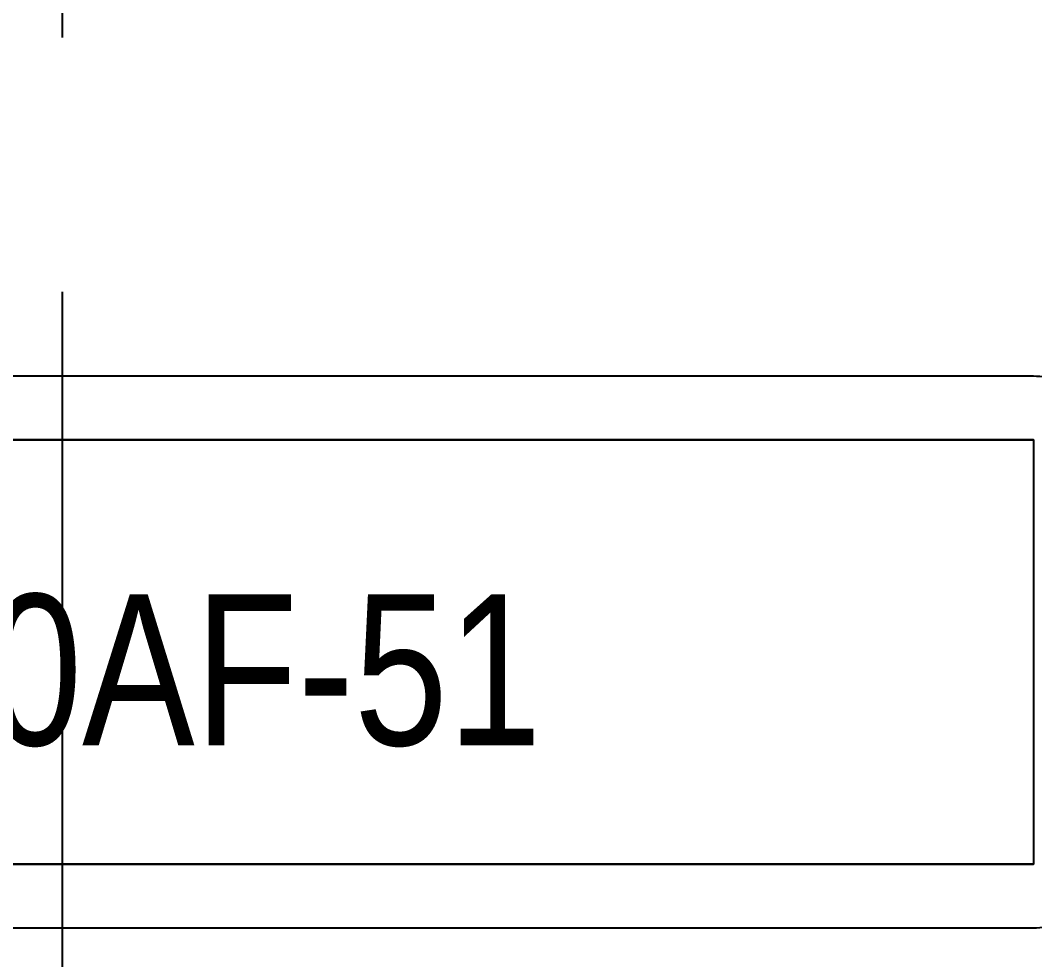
# Model space of a CAD drawing. Header units: inches. Extents: x 1765 to 5217, y -1519 to 441.
# Drawn here: x 4809.801 to 4813.791, y -1304.06 to -1300.364 of the extents above; entities that cross this region are included whole.
import ezdxf

# ---------------------------------------------------------------- set-up
doc = ezdxf.new("R2010")
doc.units = ezdxf.units.IN
doc.header["$MEASUREMENT"] = 0
doc.linetypes.add('ACISOTGB', pattern=[9, 4, -1, 1, -1, 1, -1])
doc.styles.add('MBC_Arial_Font', font='arial.ttf', dxfattribs={"width": 0.8})

msp = doc.modelspace()

# ---------------------------------------------------------------- linework, layer by layer
at = {"color": 1, "linetype": 'ACISOTGB'}
msp.add_line((4809.9665, -1247.4324), (4809.9665, -1306.7349), dxfattribs=at)
msp.add_line((4809.9665, -1247.4324), (4809.9665, -1306.7349), dxfattribs=at)
for p, q in [((4813.7865, -1302.015), (4806.1465, -1302.015)), ((4806.1465, -1303.685), (4813.7865, -1303.685))]:
    msp.add_line(p, q)
msp.add_lwpolyline([(4805.8965, -1302.015), (4805.8965, -1303.685, 0.414214), (4806.1465, -1303.935), (4813.7865, -1303.935, 0.414214), (4814.0365, -1303.685), (4814.0365, -1302.015, 0.414214), (4813.7865, -1301.765), (4806.1465, -1301.765, 0.414214)], format="xyb", close=True)
at = {"color": 0}
msp.add_lwpolyline([(4806.1465, -1302.015), (4813.7865, -1302.015), (4813.7865, -1303.685), (4806.1465, -1303.685)], close=True, dxfattribs=at)
msp.add_point((4809.9665, -1302.85))

# ---------------------------------------------------------------- texts
at = {"color": 0, "insert": (4807.5726, -1302.6226), "char_height": 0.647923, "width": 5.590214, "attachment_point": 1, "style": 'MBC_Arial_Font'}
msp.add_mtext('{\\H0.9167x;\\C5;CO5300AF-51}', dxfattribs=at)

doc.saveas('drawing.dxf')
